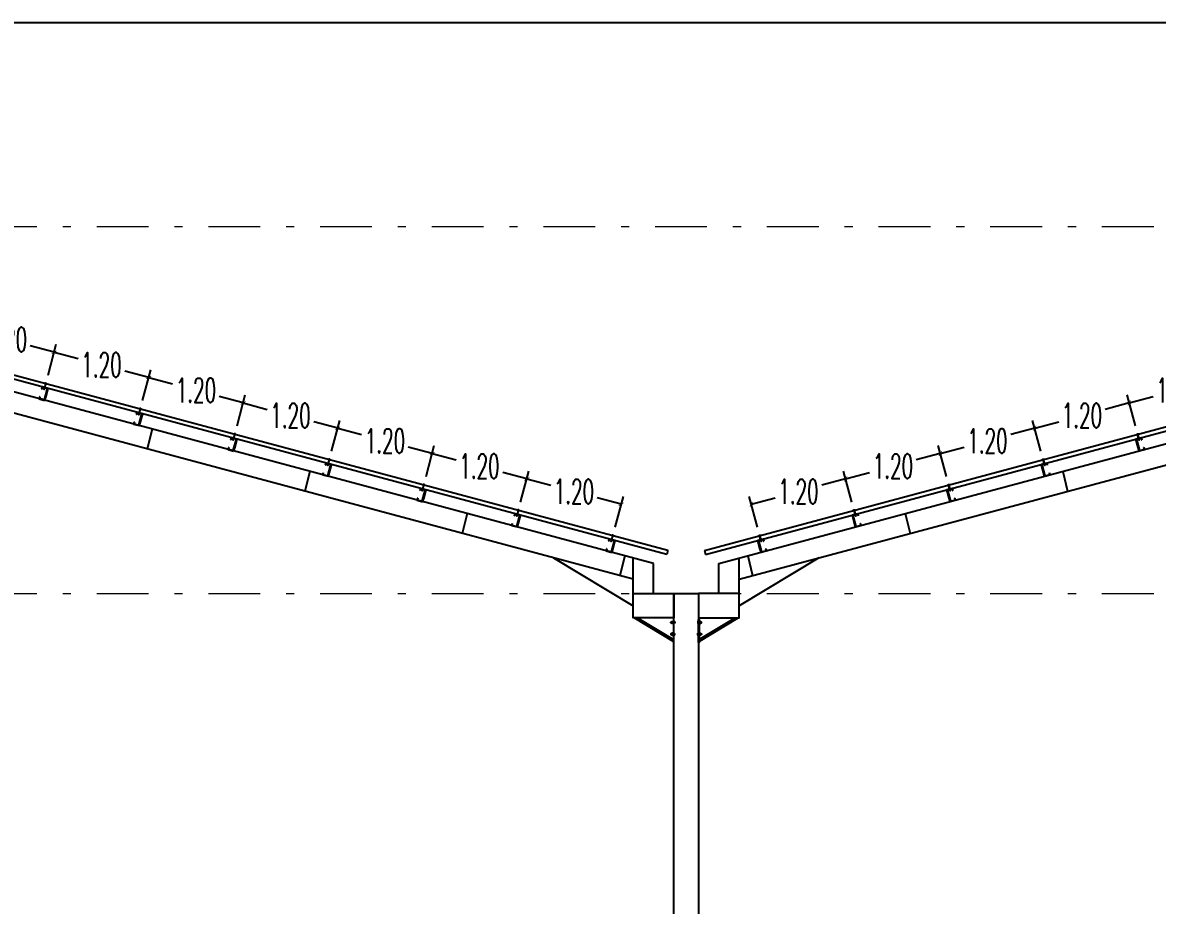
# Model space of a CAD drawing. Header units: millimetres. Extents: x 2175 to 3376, y 1504 to 1740.
# Drawn here: x 3024.11 to 3038.03, y 1670.35 to 1681.17 of the extents above; entities that cross this region are included whole.
import ezdxf

# ---------------------------------------------------------------- set-up
doc = ezdxf.new("R2010")
doc.units = ezdxf.units.MM
doc.linetypes.add('DASHDOT2', pattern=[12.7, 6.35, -3.175, 0, -3.175])
doc.linetypes.add('DASHED', pattern=[19.05, 12.7, -6.35])
doc.layers.add('Garis Dim', color=131, linetype='DASHED', lineweight=9)
doc.layers.add('TANGGA', color=223, linetype='Continuous', lineweight=9)
for name, color, linetype in [('GR', 7, 'Continuous'), ('KOP TEKS', 1, 'Continuous'), ('SUNGAI', 150, 'Continuous'), ('TEXT', 7, 'Continuous')]:
    doc.layers.add(name, color=color, linetype=linetype)
doc.styles.add('-DIM2', font='simplex.shx', dxfattribs={"width": 0.55})
doc.dimstyles.new('DIMENSI POTONGAN', dxfattribs={"dimtxt": 0.3, "dimasz": 0.05, "dimexe": 0.1, "dimexo": 0.1, "dimgap": 0.05, "dimtad": 0, "dimtih": 1, "dimtoh": 1, "dimrnd": 0.0025, "dimzin": 0, "dimdsep": 46, "dimtxsty": '-DIM2', "dimblk": 'ARCHTICK', "dimcen": 0.1, "dimclrd": 1, "dimclre": 1, "dimclrt": 2, "dimadec": 0, "dimazin": 0, "dimtfac": 1, "dimtofl": 0, "dimtmove": 0, "dimatfit": 3, "dimldrblk": 'ARCHTICK', "dimfxl": 0.18, "dimtolj": 1, "dimtzin": 0, "dimarcsym": 0})

# ---------------------------------------------------------------- blocks, each defined once
blk = doc.blocks.new('_ArchTick')
at = {"color": 0, "linetype": 'ByBlock', "const_width": 0.15}
blk.add_lwpolyline([(-0.5, -0.5), (0.5, 0.5)], dxfattribs=at)
blk = doc.blocks.new('*D963')
at = {"layer": 'Defpoints', "color": 0, "transparency": 16777216}
for p in [(3023.238, 1677.063), (3024.499, 1677.132), (3024.397, 1676.753)]:
    blk.add_point(p, dxfattribs=at)
at = {"layer": 'TANGGA', "color": 1, "lineweight": -2, "transparency": 16777216}
for p, q in [((3023.264, 1677.16), (3023.366, 1677.539)), ((3023.34, 1677.443), (3023.634, 1677.364)), ((3024.499, 1677.132), (3024.205, 1677.211)), ((3024.423, 1676.849), (3024.525, 1677.229))]:
    blk.add_line(p, q, dxfattribs=at)
at = {"layer": 'TANGGA', "color": 1, "lineweight": -2, "transparency": 16777216, "xscale": 0.05, "yscale": 0.05, "zscale": 0.05}
for p, rotation in [((3023.34, 1677.443), 164.9999999999965), ((3024.499, 1677.132), 344.9999999999965)]:
    blk.add_blockref('_ArchTick', p, dxfattribs=dict(at, rotation=rotation))
at = {"layer": 'TANGGA', "color": 2, "transparency": 16777216, "insert": (3023.92, 1677.288), "char_height": 0.3, "attachment_point": 5, "style": '-DIM2'}
blk.add_mtext('\\A1;1.20', dxfattribs=at)
blk = doc.blocks.new('*D964')
at = {"layer": 'Defpoints', "color": 0, "transparency": 16777216}
for p in [(3024.397, 1676.753), (3025.658, 1676.822), (3025.557, 1676.442)]:
    blk.add_point(p, dxfattribs=at)
at = {"layer": 'TANGGA', "color": 1, "lineweight": -2, "transparency": 16777216}
for p, q in [((3024.423, 1676.849), (3024.525, 1677.229)), ((3024.499, 1677.132), (3024.793, 1677.054)), ((3025.658, 1676.822), (3025.364, 1676.9)), ((3025.582, 1676.539), (3025.684, 1676.918))]:
    blk.add_line(p, q, dxfattribs=at)
at = {"layer": 'TANGGA', "color": 1, "lineweight": -2, "transparency": 16777216, "xscale": 0.05, "yscale": 0.05, "zscale": 0.05}
for p, rotation in [((3024.499, 1677.132), 164.9999999999965), ((3025.658, 1676.822), 344.9999999999965)]:
    blk.add_blockref('_ArchTick', p, dxfattribs=dict(at, rotation=rotation))
at = {"layer": 'TANGGA', "color": 2, "transparency": 16777216, "insert": (3025.079, 1676.977), "char_height": 0.3, "attachment_point": 5, "style": '-DIM2'}
blk.add_mtext('\\A1;1.20', dxfattribs=at)
blk = doc.blocks.new('*D965')
at = {"layer": 'Defpoints', "color": 0, "transparency": 16777216}
for p in [(3026.817, 1676.511), (3025.557, 1676.442), (3026.716, 1676.132)]:
    blk.add_point(p, dxfattribs=at)
at = {"layer": 'TANGGA', "color": 1, "lineweight": -2, "transparency": 16777216}
for p, q in [((3025.582, 1676.539), (3025.684, 1676.918)), ((3025.658, 1676.822), (3025.952, 1676.743)), ((3026.742, 1676.228), (3026.843, 1676.608)), ((3026.817, 1676.511), (3026.524, 1676.59))]:
    blk.add_line(p, q, dxfattribs=at)
at = {"layer": 'TANGGA', "color": 1, "lineweight": -2, "transparency": 16777216, "xscale": 0.05, "yscale": 0.05, "zscale": 0.05}
for p, rotation in [((3025.658, 1676.822), 164.9999999999756), ((3026.817, 1676.511), 344.9999999999756)]:
    blk.add_blockref('_ArchTick', p, dxfattribs=dict(at, rotation=rotation))
at = {"layer": 'TANGGA', "color": 2, "transparency": 16777216, "insert": (3026.238, 1676.666), "char_height": 0.3, "attachment_point": 5, "style": '-DIM2'}
blk.add_mtext('\\A1;1.20', dxfattribs=at)
blk = doc.blocks.new('*D966')
at = {"layer": 'Defpoints', "color": 0, "transparency": 16777216}
for p in [(3027.976, 1676.201), (3026.716, 1676.132), (3027.875, 1675.821)]:
    blk.add_point(p, dxfattribs=at)
at = {"layer": 'TANGGA', "color": 1, "lineweight": -2, "transparency": 16777216}
for p, q in [((3026.742, 1676.228), (3026.843, 1676.608)), ((3026.817, 1676.511), (3027.111, 1676.432)), ((3027.976, 1676.201), (3027.683, 1676.279)), ((3027.901, 1675.918), (3028.002, 1676.297))]:
    blk.add_line(p, q, dxfattribs=at)
at = {"layer": 'TANGGA', "color": 1, "lineweight": -2, "transparency": 16777216, "xscale": 0.05, "yscale": 0.05, "zscale": 0.05}
for p, rotation in [((3026.817, 1676.511), 164.9999999999965), ((3027.976, 1676.201), 344.9999999999965)]:
    blk.add_blockref('_ArchTick', p, dxfattribs=dict(at, rotation=rotation))
at = {"layer": 'TANGGA', "color": 2, "transparency": 16777216, "insert": (3027.397, 1676.356), "char_height": 0.3, "attachment_point": 5, "style": '-DIM2'}
blk.add_mtext('\\A1;1.20', dxfattribs=at)
blk = doc.blocks.new('*D967')
at = {"layer": 'Defpoints', "color": 0, "transparency": 16777216}
for p in [(3027.875, 1675.821), (3029.136, 1675.89), (3029.034, 1675.51)]:
    blk.add_point(p, dxfattribs=at)
at = {"layer": 'TANGGA', "color": 1, "lineweight": -2, "transparency": 16777216}
for p, q in [((3027.901, 1675.918), (3028.002, 1676.297)), ((3027.976, 1676.201), (3028.27, 1676.122)), ((3029.136, 1675.89), (3028.842, 1675.969)), ((3029.06, 1675.607), (3029.161, 1675.987))]:
    blk.add_line(p, q, dxfattribs=at)
at = {"layer": 'TANGGA', "color": 1, "lineweight": -2, "transparency": 16777216, "xscale": 0.05, "yscale": 0.05, "zscale": 0.05}
for p, rotation in [((3027.976, 1676.201), 164.9999999999965), ((3029.136, 1675.89), 344.9999999999965)]:
    blk.add_blockref('_ArchTick', p, dxfattribs=dict(at, rotation=rotation))
at = {"layer": 'TANGGA', "color": 2, "transparency": 16777216, "insert": (3028.556, 1676.045), "char_height": 0.3, "attachment_point": 5, "style": '-DIM2'}
blk.add_mtext('\\A1;1.20', dxfattribs=at)
blk = doc.blocks.new('*D968')
at = {"layer": 'Defpoints', "color": 0, "transparency": 16777216}
for p in [(3029.034, 1675.51), (3030.295, 1675.579), (3030.193, 1675.2)]:
    blk.add_point(p, dxfattribs=at)
at = {"layer": 'TANGGA', "color": 1, "lineweight": -2, "transparency": 16777216}
for p, q in [((3029.06, 1675.607), (3029.161, 1675.987)), ((3029.136, 1675.89), (3029.429, 1675.811)), ((3030.295, 1675.579), (3030.001, 1675.658)), ((3030.219, 1675.296), (3030.321, 1675.676))]:
    blk.add_line(p, q, dxfattribs=at)
at = {"layer": 'TANGGA', "color": 1, "lineweight": -2, "transparency": 16777216, "xscale": 0.05, "yscale": 0.05, "zscale": 0.05}
for p, rotation in [((3029.136, 1675.89), 164.9999999999965), ((3030.295, 1675.579), 344.9999999999965)]:
    blk.add_blockref('_ArchTick', p, dxfattribs=dict(at, rotation=rotation))
at = {"layer": 'TANGGA', "color": 2, "transparency": 16777216, "insert": (3029.715, 1675.735), "char_height": 0.3, "attachment_point": 5, "style": '-DIM2'}
blk.add_mtext('\\A1;1.20', dxfattribs=at)
blk = doc.blocks.new('*D969')
at = {"layer": 'Defpoints', "color": 0, "transparency": 16777216}
for p in [(3031.454, 1675.269), (3030.193, 1675.2), (3031.352, 1674.889)]:
    blk.add_point(p, dxfattribs=at)
at = {"layer": 'TANGGA', "color": 1, "lineweight": -2, "transparency": 16777216}
for p, q in [((3030.219, 1675.296), (3030.321, 1675.676)), ((3030.295, 1675.579), (3030.589, 1675.501)), ((3031.454, 1675.269), (3031.16, 1675.347)), ((3031.378, 1674.986), (3031.48, 1675.365))]:
    blk.add_line(p, q, dxfattribs=at)
at = {"layer": 'TANGGA', "color": 1, "lineweight": -2, "transparency": 16777216, "xscale": 0.05, "yscale": 0.05, "zscale": 0.05}
for p, rotation in [((3030.295, 1675.579), 164.9999999999756), ((3031.454, 1675.269), 344.9999999999756)]:
    blk.add_blockref('_ArchTick', p, dxfattribs=dict(at, rotation=rotation))
at = {"layer": 'TANGGA', "color": 2, "transparency": 16777216, "insert": (3030.874, 1675.424), "char_height": 0.3, "attachment_point": 5, "style": '-DIM2'}
blk.add_mtext('\\A1;1.20', dxfattribs=at)
blk = doc.blocks.new('*D977')
at = {"layer": 'Defpoints', "color": 0, "transparency": 16777216}
for p in [(3037.685, 1676.511), (3038.946, 1676.442), (3037.787, 1676.132)]:
    blk.add_point(p, dxfattribs=at)
at = {"layer": 'TANGGA', "color": 1, "lineweight": -2, "transparency": 16777216}
for p, q in [((3038.92, 1676.539), (3038.818, 1676.918)), ((3038.844, 1676.822), (3038.55, 1676.743)), ((3037.761, 1676.228), (3037.659, 1676.608)), ((3037.685, 1676.511), (3037.979, 1676.59))]:
    blk.add_line(p, q, dxfattribs=at)
at = {"layer": 'TANGGA', "color": 1, "lineweight": -2, "transparency": 16777216, "xscale": 0.05, "yscale": 0.05, "zscale": 0.05}
for p, rotation in [((3038.844, 1676.822), 15.00000000002441), ((3037.685, 1676.511), 195.0000000000244)]:
    blk.add_blockref('_ArchTick', p, dxfattribs=dict(at, rotation=rotation))
at = {"layer": 'TANGGA', "color": 2, "transparency": 16777216, "insert": (3038.264, 1676.666), "char_height": 0.3, "attachment_point": 5, "style": '-DIM2'}
blk.add_mtext('\\A1;1.20', dxfattribs=at)
blk = doc.blocks.new('*D978')
at = {"layer": 'Defpoints', "color": 0, "transparency": 16777216}
for p in [(3036.526, 1676.201), (3037.787, 1676.132), (3036.627, 1675.821)]:
    blk.add_point(p, dxfattribs=at)
at = {"layer": 'TANGGA', "color": 1, "lineweight": -2, "transparency": 16777216}
for p, q in [((3037.761, 1676.228), (3037.659, 1676.608)), ((3037.685, 1676.511), (3037.391, 1676.432)), ((3036.602, 1675.918), (3036.5, 1676.297)), ((3036.526, 1676.201), (3036.82, 1676.279))]:
    blk.add_line(p, q, dxfattribs=at)
at = {"layer": 'TANGGA', "color": 1, "lineweight": -2, "transparency": 16777216, "xscale": 0.05, "yscale": 0.05, "zscale": 0.05}
for p, rotation in [((3037.685, 1676.511), 15.00000000000346), ((3036.526, 1676.201), 195.0000000000034)]:
    blk.add_blockref('_ArchTick', p, dxfattribs=dict(at, rotation=rotation))
at = {"layer": 'TANGGA', "color": 2, "transparency": 16777216, "insert": (3037.105, 1676.356), "char_height": 0.3, "attachment_point": 5, "style": '-DIM2'}
blk.add_mtext('\\A1;1.20', dxfattribs=at)
blk = doc.blocks.new('*D979')
at = {"layer": 'Defpoints', "color": 0, "transparency": 16777216}
for p in [(3035.367, 1675.89), (3036.627, 1675.821), (3035.468, 1675.51)]:
    blk.add_point(p, dxfattribs=at)
at = {"layer": 'TANGGA', "color": 1, "lineweight": -2, "transparency": 16777216}
for p, q in [((3036.526, 1676.201), (3036.232, 1676.122)), ((3036.602, 1675.918), (3036.5, 1676.297)), ((3035.442, 1675.607), (3035.341, 1675.987)), ((3035.367, 1675.89), (3035.66, 1675.969))]:
    blk.add_line(p, q, dxfattribs=at)
at = {"layer": 'TANGGA', "color": 1, "lineweight": -2, "transparency": 16777216, "xscale": 0.05, "yscale": 0.05, "zscale": 0.05}
for p, rotation in [((3036.526, 1676.201), 15.00000000000346), ((3035.367, 1675.89), 195.0000000000034)]:
    blk.add_blockref('_ArchTick', p, dxfattribs=dict(at, rotation=rotation))
at = {"layer": 'TANGGA', "color": 2, "transparency": 16777216, "insert": (3035.946, 1676.045), "char_height": 0.3, "attachment_point": 5, "style": '-DIM2'}
blk.add_mtext('\\A1;1.20', dxfattribs=at)
blk = doc.blocks.new('*D980')
at = {"layer": 'Defpoints', "color": 0, "transparency": 16777216}
for p in [(3034.207, 1675.579), (3035.468, 1675.51), (3034.309, 1675.2)]:
    blk.add_point(p, dxfattribs=at)
at = {"layer": 'TANGGA', "color": 1, "lineweight": -2, "transparency": 16777216}
for p, q in [((3035.442, 1675.607), (3035.341, 1675.987)), ((3035.367, 1675.89), (3035.073, 1675.811)), ((3034.283, 1675.296), (3034.182, 1675.676)), ((3034.207, 1675.579), (3034.501, 1675.658))]:
    blk.add_line(p, q, dxfattribs=at)
at = {"layer": 'TANGGA', "color": 1, "lineweight": -2, "transparency": 16777216, "xscale": 0.05, "yscale": 0.05, "zscale": 0.05}
for p, rotation in [((3035.367, 1675.89), 15.00000000000346), ((3034.207, 1675.579), 195.0000000000034)]:
    blk.add_blockref('_ArchTick', p, dxfattribs=dict(at, rotation=rotation))
at = {"layer": 'TANGGA', "color": 2, "transparency": 16777216, "insert": (3034.787, 1675.735), "char_height": 0.3, "attachment_point": 5, "style": '-DIM2'}
blk.add_mtext('\\A1;1.20', dxfattribs=at)
blk = doc.blocks.new('*D981')
at = {"layer": 'Defpoints', "color": 0, "transparency": 16777216}
for p in [(3033.048, 1675.269), (3034.309, 1675.2), (3033.15, 1674.889)]:
    blk.add_point(p, dxfattribs=at)
at = {"layer": 'TANGGA', "color": 1, "lineweight": -2, "transparency": 16777216}
for p, q in [((3034.283, 1675.296), (3034.182, 1675.676)), ((3034.207, 1675.579), (3033.914, 1675.501)), ((3033.124, 1674.986), (3033.022, 1675.365)), ((3033.048, 1675.269), (3033.342, 1675.347))]:
    blk.add_line(p, q, dxfattribs=at)
at = {"layer": 'TANGGA', "color": 1, "lineweight": -2, "transparency": 16777216, "xscale": 0.05, "yscale": 0.05, "zscale": 0.05}
for p, rotation in [((3034.207, 1675.579), 15.00000000002441), ((3033.048, 1675.269), 195.0000000000244)]:
    blk.add_blockref('_ArchTick', p, dxfattribs=dict(at, rotation=rotation))
at = {"layer": 'TANGGA', "color": 2, "transparency": 16777216, "insert": (3033.628, 1675.424), "char_height": 0.3, "attachment_point": 5, "style": '-DIM2'}
blk.add_mtext('\\A1;1.20', dxfattribs=at)

msp = doc.modelspace()

# ---------------------------------------------------------------- linework, layer by layer
for p, q in [((3024.352, 1676.705), (3024.345, 1676.68)), ((3024.348, 1676.679), (3024.345, 1676.68)), ((3024.354, 1676.701), (3024.348, 1676.679)), ((3024.411, 1676.686), (3024.354, 1676.701)), ((3024.411, 1676.686), (3024.374, 1676.548)), ((3024.415, 1676.689), (3024.376, 1676.544)), ((3024.421, 1676.687), (3024.382, 1676.543)), ((3024.418, 1676.678), (3024.382, 1676.542)), ((3024.418, 1676.678), (3024.382, 1676.542)), ((3024.418, 1676.678), (3024.382, 1676.542)), ((3024.421, 1676.687), (3024.391, 1676.577)), ((3024.421, 1676.687), (3024.391, 1676.577)), ((3024.421, 1676.687), (3024.391, 1676.577)), ((3024.421, 1676.687), (3024.391, 1676.577)), ((3024.418, 1676.677), (3024.412, 1676.678)), ((3024.32, 1676.585), (3024.313, 1676.561)), ((3024.323, 1676.584), (3024.317, 1676.563)), ((3024.374, 1676.548), (3024.317, 1676.563)), ((3024.323, 1676.584), (3024.32, 1676.585)), ((3025.511, 1676.395), (3025.504, 1676.37)), ((3025.507, 1676.369), (3025.504, 1676.37)), ((3025.513, 1676.39), (3025.507, 1676.369)), ((3025.57, 1676.375), (3025.513, 1676.39)), ((3025.57, 1676.375), (3025.533, 1676.237)), ((3025.574, 1676.378), (3025.535, 1676.233)), ((3025.58, 1676.377), (3025.541, 1676.232)), ((3025.577, 1676.367), (3025.541, 1676.232)), ((3025.577, 1676.367), (3025.541, 1676.232)), ((3025.577, 1676.367), (3025.541, 1676.232)), ((3025.58, 1676.377), (3025.55, 1676.267)), ((3025.58, 1676.377), (3025.55, 1676.267)), ((3025.58, 1676.377), (3025.55, 1676.267)), ((3025.58, 1676.377), (3025.55, 1676.267)), ((3025.577, 1676.366), (3025.571, 1676.368)), ((3025.479, 1676.274), (3025.472, 1676.25)), ((3025.482, 1676.273), (3025.476, 1676.252)), ((3025.533, 1676.237), (3025.476, 1676.252)), ((3025.482, 1676.273), (3025.479, 1676.274)), ((3025.701, 1676.189), (3025.641, 1675.946)), ((3026.67, 1676.084), (3026.663, 1676.059)), ((3026.666, 1676.058), (3026.663, 1676.059)), ((3026.672, 1676.08), (3026.666, 1676.058)), ((3026.729, 1676.065), (3026.672, 1676.08)), ((3026.729, 1676.065), (3026.692, 1675.927)), ((3026.733, 1676.068), (3026.694, 1675.923)), ((3026.739, 1676.066), (3026.7, 1675.921)), ((3026.736, 1676.057), (3026.7, 1675.921)), ((3026.736, 1676.057), (3026.7, 1675.921)), ((3026.736, 1676.057), (3026.7, 1675.921)), ((3026.739, 1676.066), (3026.709, 1675.956)), ((3026.739, 1676.066), (3026.709, 1675.956)), ((3026.739, 1676.066), (3026.709, 1675.956)), ((3026.739, 1676.066), (3026.709, 1675.956)), ((3026.736, 1676.056), (3026.73, 1676.057)), ((3037.763, 1676.066), (3037.793, 1675.956)), ((3037.763, 1676.066), (3037.793, 1675.956)), ((3037.763, 1676.066), (3037.793, 1675.956)), ((3037.763, 1676.066), (3037.793, 1675.956)), ((3037.763, 1676.066), (3037.802, 1675.921)), ((3037.766, 1676.056), (3037.772, 1676.057)), ((3037.766, 1676.057), (3037.802, 1675.921)), ((3037.766, 1676.057), (3037.802, 1675.921)), ((3037.766, 1676.057), (3037.802, 1675.921)), ((3037.769, 1676.068), (3037.808, 1675.923)), ((3037.773, 1676.065), (3037.83, 1676.08)), ((3037.773, 1676.065), (3037.81, 1675.927)), ((3037.83, 1676.08), (3037.836, 1676.058)), ((3037.832, 1676.084), (3037.839, 1676.059)), ((3037.836, 1676.058), (3037.839, 1676.059)), ((3026.638, 1675.964), (3026.632, 1675.94)), ((3026.641, 1675.963), (3026.635, 1675.941)), ((3026.692, 1675.927), (3026.635, 1675.941)), ((3026.641, 1675.963), (3026.638, 1675.964)), ((3037.81, 1675.927), (3037.867, 1675.941)), ((3037.861, 1675.963), (3037.864, 1675.964)), ((3037.861, 1675.963), (3037.867, 1675.941)), ((3037.864, 1675.964), (3037.871, 1675.94)), ((3027.829, 1675.773), (3027.823, 1675.748)), ((3027.831, 1675.769), (3027.825, 1675.748)), ((3027.888, 1675.754), (3027.831, 1675.769)), ((3036.614, 1675.754), (3036.671, 1675.769)), ((3036.671, 1675.769), (3036.677, 1675.748)), ((3036.673, 1675.773), (3036.68, 1675.748)), ((3027.633, 1675.671), (3027.572, 1675.429)), ((3027.797, 1675.653), (3027.791, 1675.629)), ((3027.8, 1675.652), (3027.794, 1675.631)), ((3027.851, 1675.616), (3027.794, 1675.631)), ((3027.8, 1675.652), (3027.797, 1675.653)), ((3027.825, 1675.748), (3027.823, 1675.748)), ((3027.888, 1675.754), (3027.851, 1675.616)), ((3027.892, 1675.757), (3027.853, 1675.612)), ((3027.898, 1675.756), (3027.859, 1675.611)), ((3027.895, 1675.746), (3027.859, 1675.611)), ((3027.895, 1675.746), (3027.859, 1675.611)), ((3027.895, 1675.746), (3027.859, 1675.611)), ((3027.898, 1675.756), (3027.869, 1675.646)), ((3027.898, 1675.756), (3027.869, 1675.646)), ((3027.898, 1675.756), (3027.869, 1675.646)), ((3027.898, 1675.756), (3027.869, 1675.646)), ((3027.895, 1675.745), (3027.889, 1675.746)), ((3036.604, 1675.756), (3036.634, 1675.646)), ((3036.604, 1675.756), (3036.634, 1675.646)), ((3036.604, 1675.756), (3036.634, 1675.646)), ((3036.604, 1675.756), (3036.634, 1675.646)), ((3036.604, 1675.756), (3036.643, 1675.611)), ((3036.607, 1675.745), (3036.613, 1675.746)), ((3036.607, 1675.746), (3036.643, 1675.611)), ((3036.607, 1675.746), (3036.643, 1675.611)), ((3036.607, 1675.746), (3036.643, 1675.611)), ((3036.61, 1675.757), (3036.649, 1675.612)), ((3036.614, 1675.754), (3036.651, 1675.616)), ((3036.651, 1675.616), (3036.708, 1675.631)), ((3036.677, 1675.748), (3036.68, 1675.748)), ((3036.702, 1675.652), (3036.705, 1675.653)), ((3036.702, 1675.652), (3036.708, 1675.631)), ((3036.705, 1675.653), (3036.712, 1675.629)), ((3036.869, 1675.671), (3036.93, 1675.429)), ((3028.988, 1675.463), (3028.982, 1675.438)), ((3028.985, 1675.437), (3028.982, 1675.438)), ((3028.99, 1675.458), (3028.985, 1675.437)), ((3029.047, 1675.443), (3028.99, 1675.458)), ((3029.047, 1675.443), (3029.01, 1675.305)), ((3029.051, 1675.447), (3029.013, 1675.302)), ((3029.057, 1675.445), (3029.018, 1675.3)), ((3029.055, 1675.435), (3029.018, 1675.3)), ((3029.055, 1675.435), (3029.018, 1675.3)), ((3029.055, 1675.435), (3029.018, 1675.3)), ((3029.057, 1675.445), (3029.028, 1675.335)), ((3029.057, 1675.445), (3029.028, 1675.335)), ((3029.057, 1675.445), (3029.028, 1675.335)), ((3029.057, 1675.445), (3029.028, 1675.335)), ((3029.054, 1675.434), (3029.048, 1675.436)), ((3035.445, 1675.445), (3035.475, 1675.335)), ((3035.445, 1675.445), (3035.475, 1675.335)), ((3035.445, 1675.445), (3035.475, 1675.335)), ((3035.445, 1675.445), (3035.475, 1675.335)), ((3035.445, 1675.445), (3035.484, 1675.3)), ((3035.448, 1675.434), (3035.454, 1675.436)), ((3035.448, 1675.435), (3035.484, 1675.3)), ((3035.448, 1675.435), (3035.484, 1675.3)), ((3035.448, 1675.435), (3035.484, 1675.3)), ((3035.451, 1675.447), (3035.49, 1675.302)), ((3035.455, 1675.443), (3035.512, 1675.458)), ((3035.455, 1675.443), (3035.492, 1675.305)), ((3035.512, 1675.458), (3035.518, 1675.437)), ((3035.514, 1675.463), (3035.521, 1675.438)), ((3035.518, 1675.437), (3035.521, 1675.438)), ((3028.956, 1675.342), (3028.95, 1675.318)), ((3028.959, 1675.342), (3028.953, 1675.32)), ((3029.01, 1675.305), (3028.953, 1675.32)), ((3028.959, 1675.342), (3028.956, 1675.342)), ((3035.492, 1675.305), (3035.549, 1675.32)), ((3035.543, 1675.342), (3035.546, 1675.342)), ((3035.543, 1675.342), (3035.549, 1675.32)), ((3035.546, 1675.342), (3035.552, 1675.318)), ((3029.565, 1675.154), (3029.504, 1674.911)), ((3030.147, 1675.152), (3030.141, 1675.127)), ((3030.144, 1675.127), (3030.141, 1675.127)), ((3030.149, 1675.148), (3030.144, 1675.126)), ((3030.206, 1675.133), (3030.149, 1675.148)), ((3030.206, 1675.133), (3030.17, 1674.995)), ((3030.21, 1675.136), (3030.172, 1674.991)), ((3030.216, 1675.135), (3030.177, 1674.99)), ((3030.214, 1675.125), (3030.177, 1674.99)), ((3030.214, 1675.125), (3030.177, 1674.99)), ((3030.214, 1675.125), (3030.177, 1674.99)), ((3030.216, 1675.135), (3030.187, 1675.024)), ((3030.216, 1675.135), (3030.187, 1675.024)), ((3030.216, 1675.135), (3030.187, 1675.024)), ((3030.216, 1675.135), (3030.187, 1675.024)), ((3030.213, 1675.124), (3030.208, 1675.125)), ((3034.286, 1675.135), (3034.315, 1675.024)), ((3034.286, 1675.135), (3034.315, 1675.024)), ((3034.286, 1675.135), (3034.315, 1675.024)), ((3034.286, 1675.135), (3034.315, 1675.024)), ((3034.286, 1675.135), (3034.325, 1674.99)), ((3034.289, 1675.124), (3034.295, 1675.125)), ((3034.289, 1675.125), (3034.325, 1674.99)), ((3034.289, 1675.125), (3034.325, 1674.99)), ((3034.289, 1675.125), (3034.325, 1674.99)), ((3034.292, 1675.136), (3034.331, 1674.991)), ((3034.296, 1675.133), (3034.353, 1675.148)), ((3034.296, 1675.133), (3034.333, 1674.995)), ((3034.353, 1675.148), (3034.359, 1675.126)), ((3034.355, 1675.152), (3034.361, 1675.127)), ((3034.359, 1675.127), (3034.361, 1675.127)), ((3034.937, 1675.154), (3034.998, 1674.911)), ((3030.115, 1675.032), (3030.109, 1675.008)), ((3030.118, 1675.031), (3030.112, 1675.01)), ((3030.17, 1674.995), (3030.112, 1675.01)), ((3030.118, 1675.031), (3030.115, 1675.032)), ((3034.333, 1674.995), (3034.39, 1675.01)), ((3034.384, 1675.031), (3034.387, 1675.032)), ((3034.384, 1675.031), (3034.39, 1675.01)), ((3034.387, 1675.032), (3034.393, 1675.008)), ((3031.307, 1674.842), (3031.3, 1674.817)), ((3031.303, 1674.816), (3031.3, 1674.817)), ((3031.308, 1674.837), (3031.303, 1674.816)), ((3031.366, 1674.822), (3031.308, 1674.837)), ((3031.366, 1674.822), (3031.329, 1674.684)), ((3031.37, 1674.825), (3031.331, 1674.681)), ((3031.375, 1674.824), (3031.337, 1674.679)), ((3031.373, 1674.814), (3031.337, 1674.679)), ((3031.373, 1674.814), (3031.337, 1674.679)), ((3031.373, 1674.814), (3031.337, 1674.679)), ((3031.375, 1674.824), (3031.346, 1674.714)), ((3031.375, 1674.824), (3031.346, 1674.714)), ((3031.375, 1674.824), (3031.346, 1674.714)), ((3031.375, 1674.824), (3031.346, 1674.714)), ((3031.372, 1674.813), (3031.367, 1674.815)), ((3033.127, 1674.824), (3033.156, 1674.714)), ((3033.127, 1674.824), (3033.156, 1674.714)), ((3033.127, 1674.824), (3033.156, 1674.714)), ((3033.127, 1674.824), (3033.156, 1674.714)), ((3033.127, 1674.824), (3033.166, 1674.679)), ((3033.129, 1674.814), (3033.166, 1674.679)), ((3033.129, 1674.814), (3033.166, 1674.679)), ((3033.129, 1674.814), (3033.166, 1674.679)), ((3033.13, 1674.813), (3033.136, 1674.815)), ((3033.133, 1674.825), (3033.171, 1674.681)), ((3033.137, 1674.822), (3033.194, 1674.837)), ((3033.137, 1674.822), (3033.174, 1674.684)), ((3033.194, 1674.837), (3033.199, 1674.816)), ((3033.196, 1674.842), (3033.202, 1674.817)), ((3033.199, 1674.816), (3033.202, 1674.817)), ((3031.274, 1674.721), (3031.268, 1674.697)), ((3031.277, 1674.72), (3031.272, 1674.699)), ((3031.329, 1674.684), (3031.272, 1674.699)), ((3031.277, 1674.72), (3031.274, 1674.721)), ((3033.174, 1674.684), (3033.231, 1674.699)), ((3033.225, 1674.72), (3033.228, 1674.721)), ((3033.225, 1674.72), (3033.231, 1674.699)), ((3033.228, 1674.721), (3033.234, 1674.697)), ((3031.497, 1674.636), (3031.436, 1674.394)), ((3033.006, 1674.636), (3033.066, 1674.394))]:
    msp.add_line(p, q)
for points in [[(3024.397, 1676.745), (3024.394, 1676.746), (3024.377, 1676.68), (3024.38, 1676.679)], [(3024.406, 1676.747), (3024.386, 1676.752), (3024.385, 1676.748), (3024.405, 1676.743)], [(3024.402, 1676.751), (3024.392, 1676.754), (3024.391, 1676.75), (3024.402, 1676.748)], [(3025.556, 1676.435), (3025.553, 1676.435), (3025.536, 1676.37), (3025.539, 1676.369)], [(3025.565, 1676.436), (3025.545, 1676.441), (3025.544, 1676.438), (3025.564, 1676.433)], [(3025.562, 1676.441), (3025.552, 1676.443), (3025.551, 1676.44), (3025.561, 1676.437)], [(3026.715, 1676.124), (3026.712, 1676.125), (3026.695, 1676.059), (3026.698, 1676.058)], [(3026.724, 1676.125), (3026.704, 1676.131), (3026.703, 1676.127), (3026.723, 1676.122)], [(3026.721, 1676.13), (3026.711, 1676.133), (3026.71, 1676.129), (3026.72, 1676.127)], [(3037.778, 1676.125), (3037.798, 1676.131), (3037.799, 1676.127), (3037.779, 1676.122)], [(3037.781, 1676.13), (3037.792, 1676.133), (3037.792, 1676.129), (3037.782, 1676.127)], [(3037.787, 1676.124), (3037.79, 1676.125), (3037.807, 1676.059), (3037.804, 1676.058)], [(3027.874, 1675.813), (3027.871, 1675.814), (3027.854, 1675.749), (3027.857, 1675.748)], [(3027.883, 1675.815), (3027.863, 1675.82), (3027.862, 1675.817), (3027.882, 1675.811)], [(3027.88, 1675.82), (3027.87, 1675.822), (3027.869, 1675.819), (3027.879, 1675.816)], [(3036.619, 1675.815), (3036.639, 1675.82), (3036.64, 1675.817), (3036.62, 1675.811)], [(3036.622, 1675.82), (3036.632, 1675.822), (3036.633, 1675.819), (3036.623, 1675.816)], [(3036.628, 1675.813), (3036.631, 1675.814), (3036.648, 1675.749), (3036.645, 1675.748)], [(3029.033, 1675.503), (3029.03, 1675.504), (3029.013, 1675.438), (3029.017, 1675.437)], [(3029.042, 1675.504), (3029.022, 1675.509), (3029.021, 1675.506), (3029.042, 1675.501)], [(3029.039, 1675.509), (3029.029, 1675.512), (3029.028, 1675.508), (3029.038, 1675.505)], [(3035.46, 1675.504), (3035.48, 1675.509), (3035.481, 1675.506), (3035.461, 1675.501)], [(3035.463, 1675.509), (3035.473, 1675.512), (3035.474, 1675.508), (3035.464, 1675.505)], [(3035.469, 1675.503), (3035.472, 1675.504), (3035.489, 1675.438), (3035.486, 1675.437)], [(3030.193, 1675.192), (3030.189, 1675.193), (3030.172, 1675.127), (3030.176, 1675.127)], [(3030.202, 1675.194), (3030.181, 1675.199), (3030.18, 1675.195), (3030.201, 1675.19)], [(3030.198, 1675.199), (3030.188, 1675.201), (3030.187, 1675.197), (3030.197, 1675.195)], [(3034.301, 1675.194), (3034.321, 1675.199), (3034.322, 1675.195), (3034.302, 1675.19)], [(3034.304, 1675.199), (3034.314, 1675.201), (3034.315, 1675.197), (3034.305, 1675.195)], [(3034.31, 1675.192), (3034.313, 1675.193), (3034.33, 1675.127), (3034.326, 1675.127)], [(3031.352, 1674.882), (3031.348, 1674.883), (3031.332, 1674.817), (3031.335, 1674.816)], [(3031.361, 1674.883), (3031.34, 1674.888), (3031.34, 1674.885), (3031.36, 1674.88)], [(3031.357, 1674.888), (3031.347, 1674.891), (3031.346, 1674.887), (3031.356, 1674.884)], [(3033.142, 1674.883), (3033.162, 1674.888), (3033.163, 1674.885), (3033.142, 1674.88)], [(3033.145, 1674.888), (3033.155, 1674.891), (3033.156, 1674.887), (3033.146, 1674.884)], [(3033.151, 1674.882), (3033.154, 1674.883), (3033.171, 1674.817), (3033.167, 1674.816)]]:
    msp.add_lwpolyline(points, close=True)
for points in [[(3024.38, 1676.679), (3024.377, 1676.674), (3024.377, 1676.68)], [(3025.539, 1676.369), (3025.536, 1676.363), (3025.536, 1676.37)], [(3026.698, 1676.058), (3026.695, 1676.053), (3026.695, 1676.059)], [(3037.804, 1676.058), (3037.807, 1676.053), (3037.807, 1676.059)], [(3027.857, 1675.748), (3027.854, 1675.742), (3027.854, 1675.749)], [(3036.645, 1675.748), (3036.648, 1675.742), (3036.648, 1675.749)], [(3029.017, 1675.437), (3029.013, 1675.431), (3029.013, 1675.438)], [(3035.486, 1675.437), (3035.489, 1675.431), (3035.489, 1675.438)], [(3030.176, 1675.127), (3030.172, 1675.121), (3030.172, 1675.127)], [(3034.326, 1675.127), (3034.33, 1675.121), (3034.33, 1675.127)], [(3031.335, 1674.816), (3031.331, 1674.81), (3031.332, 1674.817)], [(3033.167, 1674.816), (3033.171, 1674.81), (3033.171, 1674.817)]]:
    msp.add_lwpolyline(points)
at = {"layer": 'Garis Dim', "linetype": 'DASHDOT2', "ltscale": 0.1}
for p, q in [((2996.251, 1678.675), (3070.751, 1678.675)), ((2996.251, 1674.175), (3070.751, 1674.175))]:
    msp.add_line(p, q, dxfattribs=at)
at = {"layer": 'GR'}
for p, q in [((3032.027, 1674.701), (3017.251, 1678.66)), ((3032.014, 1674.653), (3017.251, 1678.608)), ((3032.476, 1674.701), (3047.251, 1678.66)), ((3032.488, 1674.653), (3047.251, 1678.608)), ((3031.851, 1674.541), (3017.251, 1678.453)), ((3032.651, 1674.541), (3047.251, 1678.453)), ((3031.601, 1674.349), (3017.251, 1678.194)), ((3032.901, 1674.349), (3047.251, 1678.194)), ((3032.027, 1674.701), (3032.014, 1674.653)), ((3032.476, 1674.701), (3032.488, 1674.653)), ((3031.601, 1674.175), (3031.601, 1674.608)), ((3031.851, 1674.175), (3031.851, 1674.541)), ((3032.651, 1674.175), (3032.651, 1674.541)), ((3032.901, 1674.175), (3032.901, 1674.608))]:
    msp.add_line(p, q, dxfattribs=at)
at = {"layer": 'KOP TEKS', "color": 2}
msp.add_lwpolyline([(2985.681, 1681.172), (2985.681, 1615.315), (3078.821, 1615.315), (3078.821, 1681.172)], close=True, dxfattribs=at)
at = {"layer": 'KOP TEKS', "color": 0}
for points in [[(3032.11, 1673.814), (3032.064, 1673.814), (3032.064, 1673.825), (3032.11, 1673.825)], [(3032.084, 1673.807), (3032.076, 1673.807), (3032.076, 1673.833), (3032.084, 1673.833)], [(3032.109, 1673.807), (3032.101, 1673.807), (3032.101, 1673.833), (3032.109, 1673.833)], [(3032.393, 1673.807), (3032.401, 1673.807), (3032.401, 1673.833), (3032.393, 1673.833)], [(3032.393, 1673.814), (3032.438, 1673.814), (3032.438, 1673.825), (3032.393, 1673.825)], [(3032.418, 1673.807), (3032.426, 1673.807), (3032.426, 1673.833), (3032.418, 1673.833)], [(3032.11, 1673.681), (3032.064, 1673.681), (3032.064, 1673.671), (3032.11, 1673.671)], [(3032.084, 1673.689), (3032.076, 1673.689), (3032.076, 1673.663), (3032.084, 1673.663)], [(3032.109, 1673.689), (3032.101, 1673.689), (3032.101, 1673.663), (3032.109, 1673.663)], [(3032.393, 1673.689), (3032.401, 1673.689), (3032.401, 1673.663), (3032.393, 1673.663)], [(3032.393, 1673.681), (3032.438, 1673.681), (3032.438, 1673.671), (3032.393, 1673.671)], [(3032.418, 1673.689), (3032.426, 1673.689), (3032.426, 1673.663), (3032.418, 1673.663)]]:
    msp.add_lwpolyline(points, close=True, dxfattribs=at)
for p in [(3032.084, 1673.814), (3032.084, 1673.681), (3032.418, 1673.814), (3032.418, 1673.681)]:
    msp.add_point(p, dxfattribs=at)
at = {"layer": 'SUNGAI'}
for p, q in [((3030.625, 1674.611), (3031.601, 1674.025)), ((3033.877, 1674.611), (3032.901, 1674.025)), ((3032.101, 1673.582), (3031.612, 1673.875)), ((3032.101, 1673.605), (3031.651, 1673.875)), ((3032.401, 1673.605), (3032.851, 1673.875)), ((3032.401, 1673.582), (3032.89, 1673.875))]:
    msp.add_line(p, q, dxfattribs=at)
for points in [[(3031.601, 1674.175), (3032.101, 1674.175), (3032.101, 1673.875), (3031.601, 1673.875)], [(3032.101, 1674.175), (3032.401, 1674.175), (3032.401, 1666.175), (3032.101, 1666.175)], [(3032.901, 1674.175), (3032.401, 1674.175), (3032.401, 1673.875), (3032.901, 1673.875)], [(3032.101, 1673.855), (3032.094, 1673.855), (3032.094, 1673.574), (3032.101, 1673.574)], [(3032.401, 1673.855), (3032.409, 1673.855), (3032.409, 1673.574), (3032.401, 1673.574)]]:
    msp.add_lwpolyline(points, close=True, dxfattribs=at)
at = {"layer": 'TEXT'}
for p, q in [((3024.352, 1676.705), (3024.421, 1676.687)), ((3024.313, 1676.561), (3024.382, 1676.542)), ((3025.511, 1676.395), (3025.58, 1676.377)), ((3025.472, 1676.25), (3025.541, 1676.232)), ((3026.67, 1676.084), (3026.739, 1676.066)), ((3037.832, 1676.084), (3037.763, 1676.066)), ((3026.632, 1675.94), (3026.7, 1675.921)), ((3037.871, 1675.94), (3037.802, 1675.921)), ((3027.829, 1675.773), (3027.898, 1675.756)), ((3036.673, 1675.773), (3036.604, 1675.756)), ((3027.791, 1675.629), (3027.859, 1675.611)), ((3036.712, 1675.629), (3036.643, 1675.611)), ((3028.988, 1675.463), (3029.057, 1675.445)), ((3035.514, 1675.463), (3035.445, 1675.445)), ((3028.95, 1675.318), (3029.018, 1675.3)), ((3035.552, 1675.318), (3035.484, 1675.3)), ((3030.147, 1675.152), (3030.216, 1675.135)), ((3034.355, 1675.152), (3034.286, 1675.135)), ((3030.109, 1675.008), (3030.177, 1674.99)), ((3034.393, 1675.008), (3034.325, 1674.99)), ((3031.307, 1674.842), (3031.375, 1674.824)), ((3033.196, 1674.842), (3033.127, 1674.824)), ((3031.268, 1674.697), (3031.337, 1674.679)), ((3033.234, 1674.697), (3033.166, 1674.679))]:
    msp.add_line(p, q, dxfattribs=at)

# ---------------------------------------------------------------- dimensions: what is measured, and where the dimension line sits
at = {"layer": 'TANGGA'}
for p1, p2, distance, picture, middle in [((3023.238, 1677.063), (3024.397, 1676.753), 0.393, '*D963', (3023.92, 1677.288)), ((3024.397, 1676.753), (3025.557, 1676.442), 0.393, '*D964', (3025.079, 1676.977)), ((3025.557, 1676.442), (3026.716, 1676.132), 0.393, '*D965', (3026.238, 1676.666)), ((3038.946, 1676.442), (3037.787, 1676.132), -0.393, '*D977', (3038.264, 1676.666)), ((3026.716, 1676.132), (3027.875, 1675.821), 0.393, '*D966', (3027.397, 1676.356)), ((3037.787, 1676.132), (3036.627, 1675.821), -0.393, '*D978', (3037.105, 1676.356)), ((3027.875, 1675.821), (3029.034, 1675.51), 0.393, '*D967', (3028.556, 1676.045)), ((3036.627, 1675.821), (3035.468, 1675.51), -0.393, '*D979', (3035.946, 1676.045)), ((3029.034, 1675.51), (3030.193, 1675.2), 0.393, '*D968', (3029.715, 1675.735)), ((3035.468, 1675.51), (3034.309, 1675.2), -0.393, '*D980', (3034.787, 1675.735)), ((3030.193, 1675.2), (3031.352, 1674.889), 0.393, '*D969', (3030.874, 1675.424)), ((3034.309, 1675.2), (3033.15, 1674.889), -0.393, '*D981', (3033.628, 1675.424))]:
    dim = msp.add_aligned_dim(p1=p1, p2=p2, distance=distance, dimstyle='DIMENSI POTONGAN', dxfattribs=at)
    dim.commit()
    dim.dimension.update_dxf_attribs({"geometry": picture, "text_midpoint": middle})

doc.saveas('drawing.dxf')
